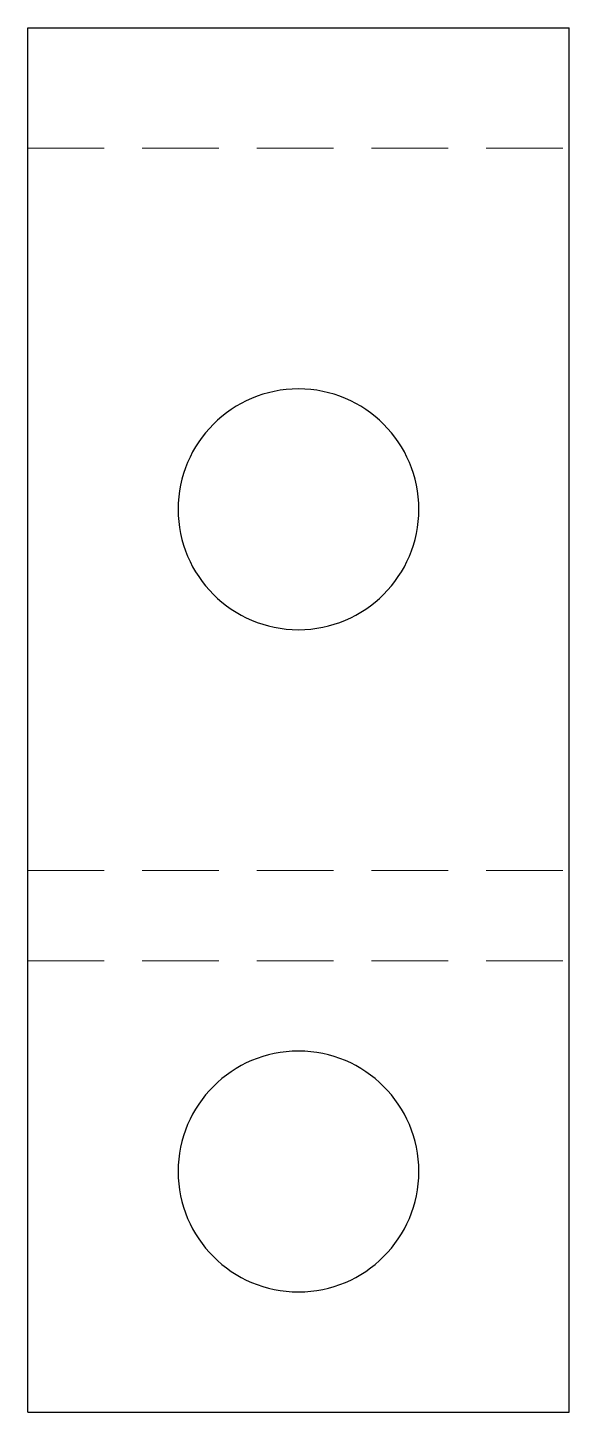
# Model space of a CAD drawing. Header units: millimetres. Extents: x 361 to 480, y 234 to 360.
# Drawn here: x 463.88 to 472.88, y 234.02 to 257.02 of the extents above.
import ezdxf

# ---------------------------------------------------------------- set-up
doc = ezdxf.new("R2010")
doc.units = ezdxf.units.MM
doc.linetypes.add('HIDDEN', pattern=[1.905, 1.27, -0.635])

msp = doc.modelspace()

# ---------------------------------------------------------------- linework, layer by layer
at = {"color": 7, "linetype": 'Continuous', "lineweight": 25}
for p, q in [((463.88, 257.024), (472.88, 257.024)), ((463.88, 234.024), (463.88, 257.024)), ((472.88, 234.024), (472.88, 257.024)), ((463.88, 234.024), (472.88, 234.024))]:
    msp.add_line(p, q, dxfattribs=at)
at = {"color": 7, "linetype": 'HIDDEN', "lineweight": 18}
for p, q in [((463.88, 255.024), (472.88, 255.024)), ((463.88, 243.024), (472.88, 243.024)), ((463.88, 241.524), (472.88, 241.524))]:
    msp.add_line(p, q, dxfattribs=at)
at = {"color": 7, "linetype": 'Continuous', "lineweight": 25}
for centre, start, end in [((468.38, 249.024), 90, 270), ((468.38, 249.024), 270, 90), ((468.38, 238.024), 90, 270), ((468.38, 238.024), 270, 90)]:
    msp.add_arc(centre, 2, start, end, dxfattribs=at)

doc.saveas('drawing.dxf')
